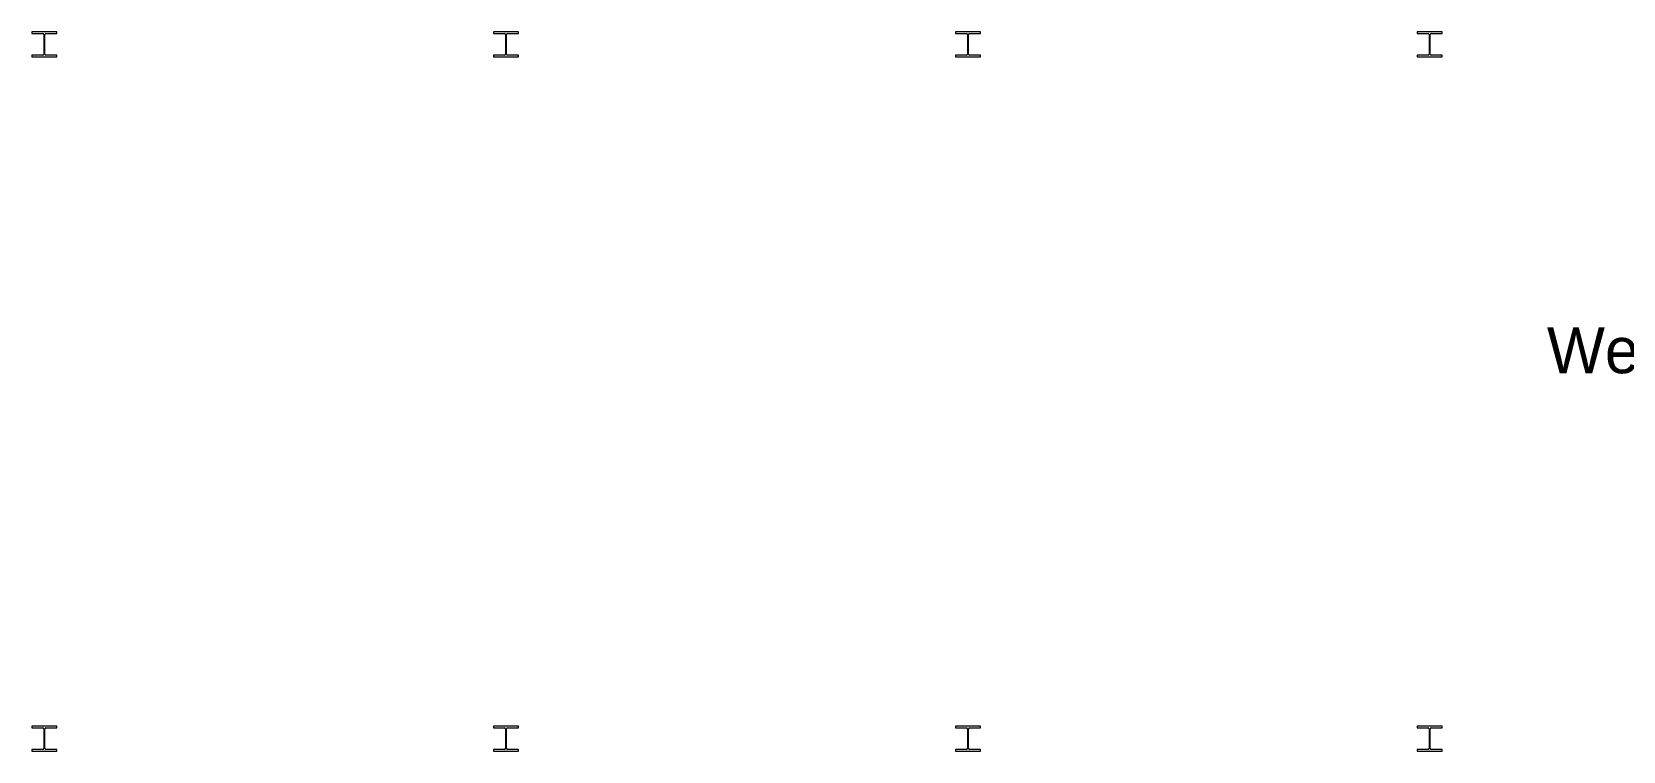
# Model space of a CAD drawing. Header units: inches. Extents: x 47334 to 154394, y 34687 to 85162.
# Drawn here: x 103004 to 118270, y 60887 to 67787 of the extents above; entities that cross this region are included whole.
import ezdxf

# ---------------------------------------------------------------- set-up
doc = ezdxf.new("R2010")
doc.units = ezdxf.units.IN
doc.header["$LTSCALE"] = 300
doc.header["$MEASUREMENT"] = 0
doc.layers.add('Grundebene', color=7, linetype='Continuous')
doc.styles.add('ARIAL', font='arial.ttf', dxfattribs={"height": 0.2})

msp = doc.modelspace()

# ---------------------------------------------------------------- linework, layer by layer
at = {"layer": 'Grundebene', "color": 18, "linetype": 'Continuous', "lineweight": 13, "true_color": 0x000000}
for p, q in [((103004, 67787), (103004, 67770)), ((103244, 67787), (103004, 67787)), ((103244, 67770), (103244, 67787)), ((107434, 67787), (107434, 67770)), ((107674, 67787), (107434, 67787)), ((107674, 67770), (107674, 67787)), ((111864, 67787), (111864, 67770)), ((112104, 67787), (111864, 67787)), ((112104, 67770), (112104, 67787)), ((116294, 67787), (116294, 67770)), ((116534, 67787), (116294, 67787)), ((116534, 67770), (116534, 67787)), ((103004, 67770), (103109, 67770)), ((103119, 67760), (103119, 67574)), ((103129, 67574), (103129, 67760)), ((103139, 67770), (103244, 67770)), ((107434, 67770), (107539, 67770)), ((107549, 67760), (107549, 67574)), ((107559, 67574), (107559, 67760)), ((107569, 67770), (107674, 67770)), ((111864, 67770), (111969, 67770)), ((111979, 67760), (111979, 67574)), ((111989, 67574), (111989, 67760)), ((111999, 67770), (112104, 67770)), ((116294, 67770), (116399, 67770)), ((116409, 67760), (116409, 67574)), ((116419, 67574), (116419, 67760)), ((116429, 67770), (116534, 67770)), ((103109, 67564), (103004, 67564)), ((103004, 67564), (103004, 67547)), ((103004, 67547), (103244, 67547)), ((103244, 67564), (103139, 67564)), ((103244, 67547), (103244, 67564)), ((107539, 67564), (107434, 67564)), ((107434, 67564), (107434, 67547)), ((107434, 67547), (107674, 67547)), ((107674, 67564), (107569, 67564)), ((107674, 67547), (107674, 67564)), ((111969, 67564), (111864, 67564)), ((111864, 67564), (111864, 67547)), ((111864, 67547), (112104, 67547)), ((112104, 67564), (111999, 67564)), ((112104, 67547), (112104, 67564)), ((116399, 67564), (116294, 67564)), ((116294, 67564), (116294, 67547)), ((116294, 67547), (116534, 67547)), ((116534, 67564), (116429, 67564)), ((116534, 67547), (116534, 67564)), ((103004, 61127), (103004, 61110)), ((103244, 61127), (103004, 61127)), ((103004, 61110), (103109, 61110)), ((103119, 61100), (103119, 60914)), ((103129, 60914), (103129, 61100)), ((103139, 61110), (103244, 61110)), ((103244, 61110), (103244, 61127)), ((107434, 61127), (107434, 61110)), ((107674, 61127), (107434, 61127)), ((107434, 61110), (107539, 61110)), ((107549, 61100), (107549, 60914)), ((107559, 60914), (107559, 61100)), ((107569, 61110), (107674, 61110)), ((107674, 61110), (107674, 61127)), ((111864, 61127), (111864, 61110)), ((112104, 61127), (111864, 61127)), ((111864, 61110), (111969, 61110)), ((111979, 61100), (111979, 60914)), ((111989, 60914), (111989, 61100)), ((111999, 61110), (112104, 61110)), ((112104, 61110), (112104, 61127)), ((116294, 61127), (116294, 61110)), ((116534, 61127), (116294, 61127)), ((116294, 61110), (116399, 61110)), ((116409, 61100), (116409, 60914)), ((116419, 60914), (116419, 61100)), ((116429, 61110), (116534, 61110)), ((116534, 61110), (116534, 61127)), ((103109, 60904), (103004, 60904)), ((103004, 60904), (103004, 60887)), ((103004, 60887), (103244, 60887)), ((103244, 60904), (103139, 60904)), ((103244, 60887), (103244, 60904)), ((107539, 60904), (107434, 60904)), ((107434, 60904), (107434, 60887)), ((107434, 60887), (107674, 60887)), ((107674, 60904), (107569, 60904)), ((107674, 60887), (107674, 60904)), ((111969, 60904), (111864, 60904)), ((111864, 60904), (111864, 60887)), ((111864, 60887), (112104, 60887)), ((112104, 60904), (111999, 60904)), ((112104, 60887), (112104, 60904)), ((116399, 60904), (116294, 60904)), ((116294, 60904), (116294, 60887)), ((116294, 60887), (116534, 60887)), ((116534, 60904), (116429, 60904)), ((116534, 60887), (116534, 60904))]:
    msp.add_line(p, q, dxfattribs=at)
for centre, start, end in [((103109, 67760), 360, 90), ((103139, 67760), 90, 180), ((107539, 67760), 360, 90), ((107569, 67760), 90, 180), ((111969, 67760), 360, 90), ((111999, 67760), 90, 180), ((116399, 67760), 360, 90), ((116429, 67760), 90, 180), ((103109, 67574), 270, 360), ((103139, 67574), 180, 270), ((107539, 67574), 270, 360), ((107569, 67574), 180, 270), ((111969, 67574), 270, 360), ((111999, 67574), 180, 270), ((116399, 67574), 270, 360), ((116429, 67574), 180, 270), ((103109, 61100), 360, 90), ((103139, 61100), 90, 180), ((107539, 61100), 360, 90), ((107569, 61100), 90, 180), ((111969, 61100), 360, 90), ((111999, 61100), 90, 180), ((116399, 61100), 360, 90), ((116429, 61100), 90, 180), ((103109, 60914), 270, 360), ((103139, 60914), 180, 270), ((107539, 60914), 270, 360), ((107569, 60914), 180, 270), ((111969, 60914), 270, 360), ((111999, 60914), 180, 270), ((116399, 60914), 270, 360), ((116429, 60914), 180, 270)]:
    msp.add_arc(centre, 10, start, end, dxfattribs=at)

# ---------------------------------------------------------------- texts
at = {"layer": 'Grundebene', "color": 18, "lineweight": 18, "true_color": 0x000000, "style": 'ARIAL', "width": 0.958238}
msp.add_text('Werkzeugbau', height=440, dxfattribs=at).set_placement((117539, 64512))

doc.saveas('drawing.dxf')
